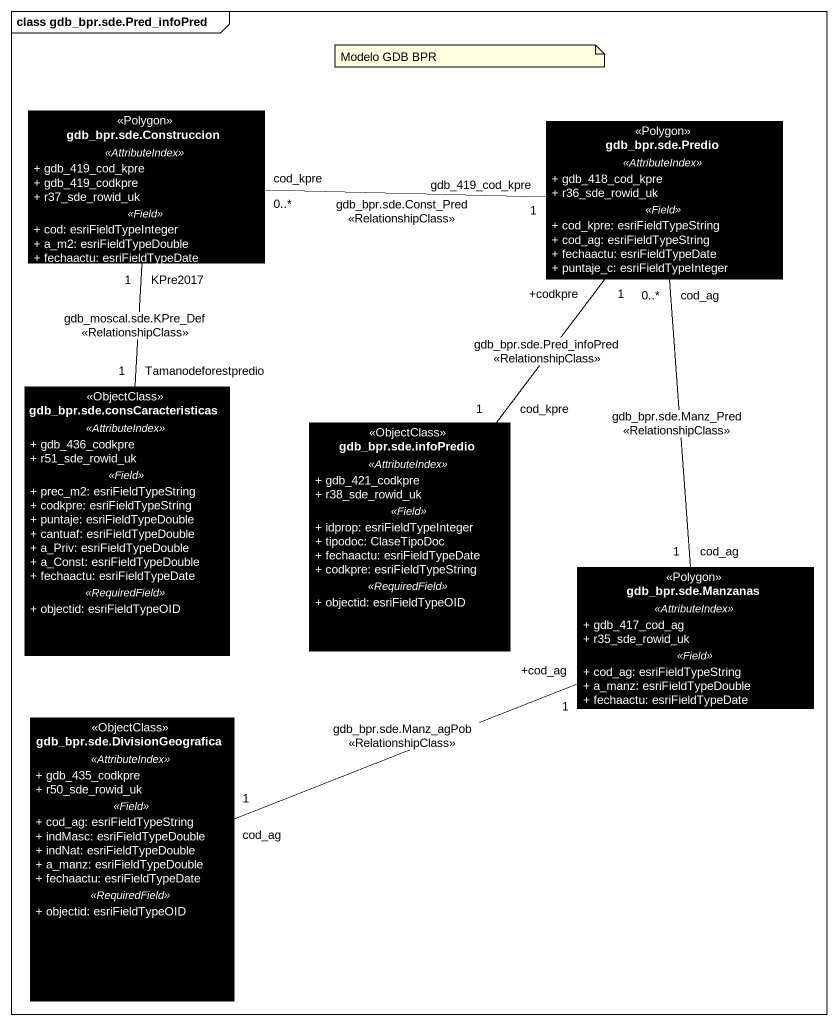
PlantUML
@startuml
mainframe class gdb_bpr.sde.Pred_infoPred
hide circle
hide empty members
skinparam classAttributeIconSize 0
class "gdb_bpr.sde.Construccion" as gdb_bpr_sde_Construccion <<Polygon>> #000000 {
  .. <<AttributeIndex>> ..
  + gdb_419_cod_kpre
  + gdb_419_codkpre
  + r37_sde_rowid_uk
  .. <<Field>> ..
  + cod: esriFieldTypeInteger
  + a_m2: esriFieldTypeDouble
  + fechaactu: esriFieldTypeDate
}
class "gdb_bpr.sde.Predio" as gdb_bpr_sde_Predio <<Polygon>> #000000 {
  .. <<AttributeIndex>> ..
  + gdb_418_cod_kpre
  + r36_sde_rowid_uk
  .. <<Field>> ..
  + cod_kpre: esriFieldTypeString
  + cod_ag: esriFieldTypeString
  + fechaactu: esriFieldTypeDate
  + puntaje_c: esriFieldTypeInteger
}
class "gdb_bpr.sde.consCaracteristicas" as gdb_bpr_sde <<ObjectClass>> #000000 {
  .. <<AttributeIndex>> ..
  + gdb_436_codkpre
  + r51_sde_rowid_uk
  .. <<Field>> ..
  + prec_m2: esriFieldTypeString
  + codkpre: esriFieldTypeString
  + puntaje: esriFieldTypeDouble
  + cantuaf: esriFieldTypeDouble
  + a_Priv: esriFieldTypeDouble
  + a_Const: esriFieldTypeDouble
  + fechaactu: esriFieldTypeDate
  .. <<RequiredField>> ..
  + objectid: esriFieldTypeOID
}
class "gdb_bpr.sde.infoPredio" as gdb_bpr_sde_infoPredio <<ObjectClass>> #000000 {
  .. <<AttributeIndex>> ..
  + gdb_421_codkpre
  + r38_sde_rowid_uk
  .. <<Field>> ..
  + idprop: esriFieldTypeInteger
  + tipodoc: ClaseTipoDoc
  + fechaactu: esriFieldTypeDate
  + codkpre: esriFieldTypeString
  .. <<RequiredField>> ..
  + objectid: esriFieldTypeOID
}
class "gdb_bpr.sde.Manzanas" as gdb_bpr_sde_Manzanas <<Polygon>> #000000 {
  .. <<AttributeIndex>> ..
  + gdb_417_cod_ag
  + r35_sde_rowid_uk
  .. <<Field>> ..
  + cod_ag: esriFieldTypeString
  + a_manz: esriFieldTypeDouble
  + fechaactu: esriFieldTypeDate
}
class "gdb_bpr.sde.DivisionGeografica" as gdb_bpr_sde_2 <<ObjectClass>> #000000 {
  .. <<AttributeIndex>> ..
  + gdb_435_codkpre
  + r50_sde_rowid_uk
  .. <<Field>> ..
  + cod_ag: esriFieldTypeString
  + indMasc: esriFieldTypeDouble
  + indNat: esriFieldTypeDouble
  + a_manz: esriFieldTypeDouble
  + fechaactu: esriFieldTypeDate
  .. <<RequiredField>> ..
  + objectid: esriFieldTypeOID
}
gdb_bpr_sde_Construccion "KPre2017\n1" -- "Tamanodeforestpredio\n1" gdb_bpr_sde : gdb_moscal.sde.KPre_Def\n<<RelationshipClass>>
gdb_bpr_sde_Predio "gdb_419_cod_kpre\n1" -left- "cod_kpre\n0..*" gdb_bpr_sde_Construccion : gdb_bpr.sde.Const_Pred\n<<RelationshipClass>>
gdb_bpr_sde_Predio "+codkpre\n1" -- "cod_kpre\n1" gdb_bpr_sde_infoPredio : gdb_bpr.sde.Pred_infoPred\n<<RelationshipClass>>
gdb_bpr_sde_Manzanas "cod_ag\n1" -up- "cod_ag\n0..*" gdb_bpr_sde_Predio : gdb_bpr.sde.Manz_Pred\n<<RelationshipClass>>
gdb_bpr_sde_Manzanas "+cod_ag\n1" -left- "cod_ag\n1" gdb_bpr_sde_2 : gdb_bpr.sde.Manz_agPob\n<<RelationshipClass>>
note as N1
  Modelo GDB BPR
end note
@enduml
